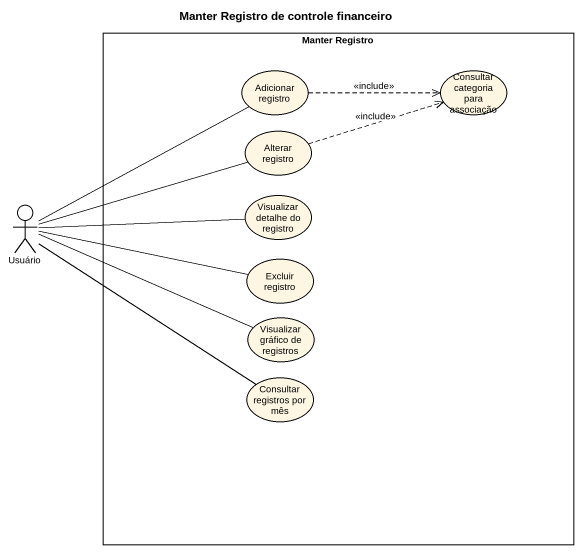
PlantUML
@startuml
title Manter Registro de controle financeiro
rectangle "Manter Registro" as Manter_Registro {
  usecase "Adicionar registro" as Adicionar_registro
  usecase "Consultar categoria para associação" as Consultar_categoria_para
  usecase "Alterar registro" as Alterar_registro
  usecase "Visualizar detalhe do registro" as Visualizar_detalhe_do
  usecase "Excluir registro" as Excluir_registro
  usecase "Visualizar gráfico de registros" as Visualizar_gráfico_de
  usecase "Consultar registros por mês" as Consultar_registros_por_mês
}
actor Usuário
Adicionar_registro .right.> Consultar_categoria_para : <<include>>
Alterar_registro .right.> Consultar_categoria_para : <<include>>
Usuário -up- Adicionar_registro
Usuário -right- Alterar_registro
Usuário -right- Visualizar_detalhe_do
Usuário -right- Excluir_registro
Usuário -right- Visualizar_gráfico_de
Usuário -- Consultar_registros_por_mês
@enduml
